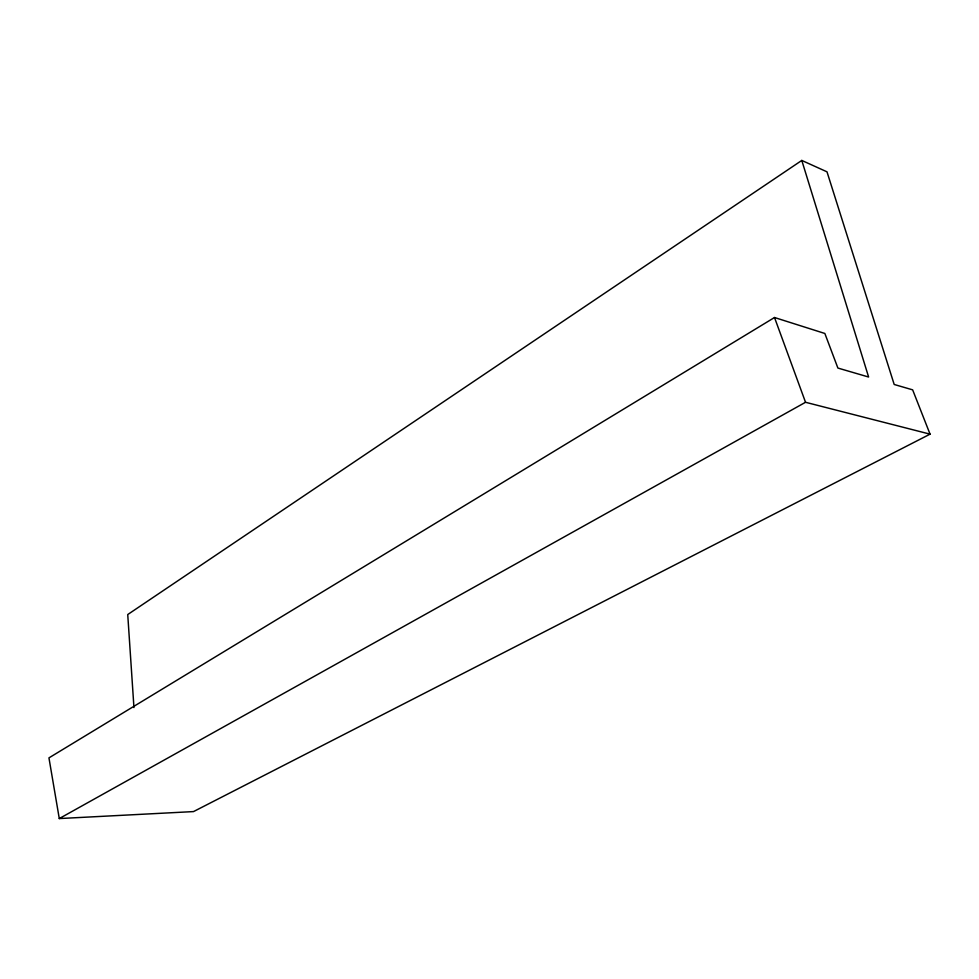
<?xml version="1.0" encoding="UTF-8"?>
<svg xmlns="http://www.w3.org/2000/svg" width="979" height="979" viewBox="0 0 979 979"><rect width="100%" height="100%" fill="white"/><g stroke="black" fill="none" stroke-linecap="round" stroke-linejoin="round"><path stroke-width="1.47" d="M801.789 160.434L868.618 377.025L837.889 368.055L824.856 333.472L774.511 317.514L48.95 757.881L59.278 818.566L193.512 811.591L930.05 434.15L912.648 389.85L894.194 384.478L826.998 171.827L801.789 160.434L127.735 614.543L133.952 707.572M59.278 818.566L805.533 402.283L930.05 434.15M774.511 317.514L805.533 402.283"/></g></svg>
